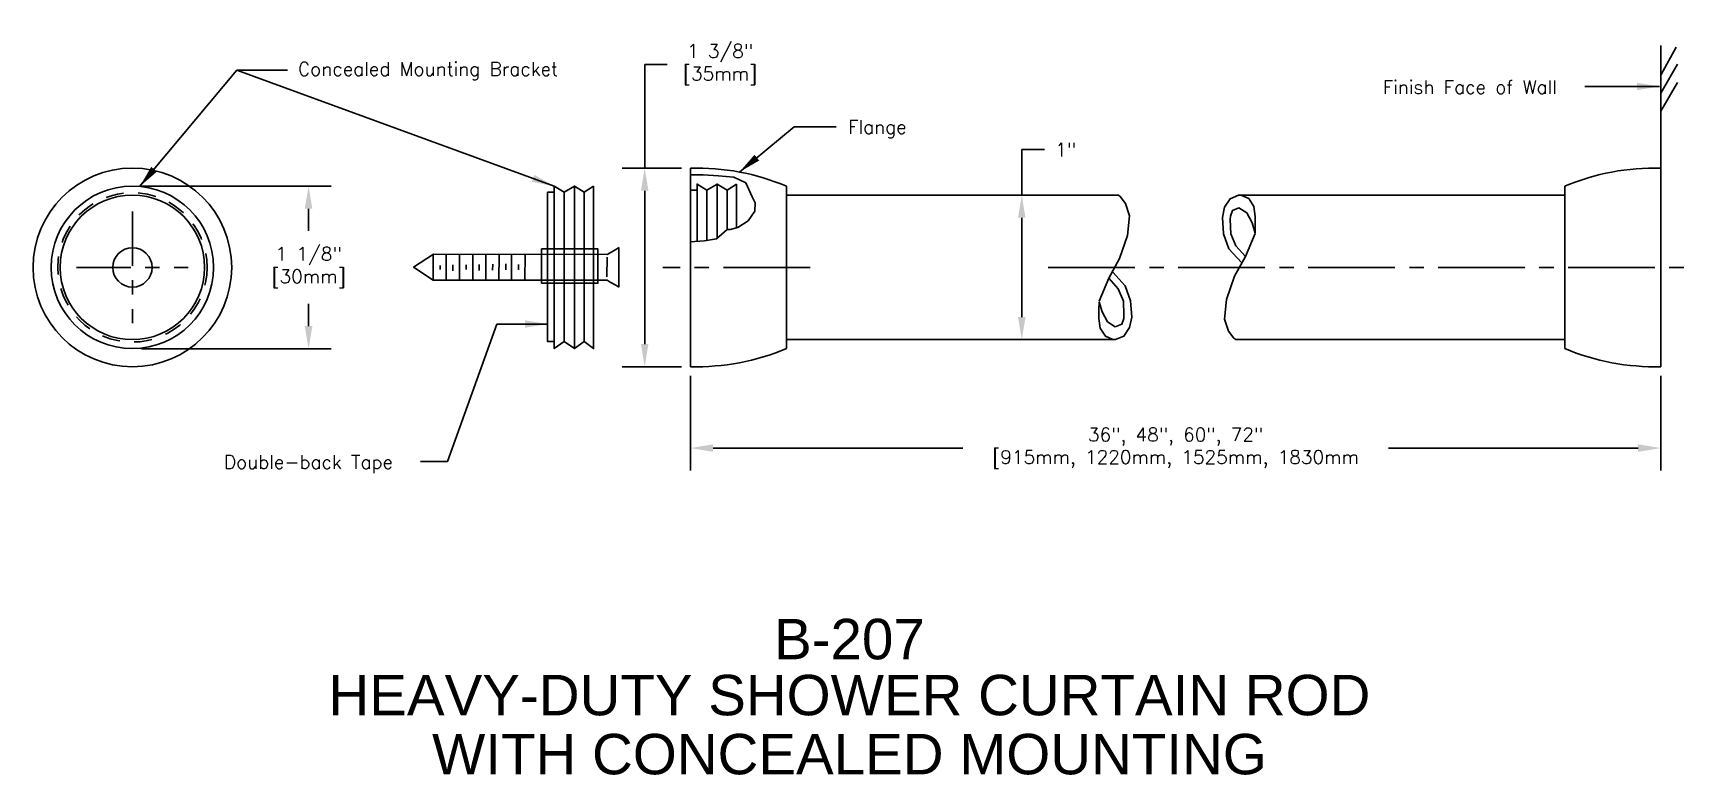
# Model space of a CAD drawing. Extents: x 0 to 11.5, y 0.7 to 5.9.
import ezdxf
from ezdxf.enums import TextEntityAlignment as Align

# ---------------------------------------------------------------- set-up
doc = ezdxf.new("R2010")
doc.units = 0
doc.header["$MEASUREMENT"] = 0
doc.header["$PDMODE"] = 35
doc.header["$PDSIZE"] = 0.000315
doc.linetypes.add('CENTER2', pattern=[1.125, 0.75, -0.125, 0.125, -0.125])
doc.linetypes.add('HIDDEN2', pattern=[0.1875, 0.125, -0.0625])
doc.layers.get('0').update_dxf_attribs({"linetype": 'CONTINUOUS'})
doc.layers.get('DEFPOINTS').update_dxf_attribs({"linetype": 'CONTINUOUS'})
for name, color, linetype in [('DETAIL', 4, 'CONTINUOUS'), ('DIM', 1, 'CONTINUOUS'), ('TEXT', 2, 'CONTINUOUS')]:
    doc.layers.add(name, color=color, linetype=linetype)
doc.styles.add('ARIAL_5', font='arial.ttf', dxfattribs={"height": 5})
doc.styles.add('DIM_S_8', font='simplex.shx', dxfattribs={"height": 0.09375})
doc.dimstyles.new('DIM_S_7', dxfattribs={"dimtxt": 0.12, "dimasz": 0.15625, "dimexe": 0.15625, "dimexo": 0.0625, "dimgap": 0.09375, "dimtad": 0, "dimtih": 1, "dimtoh": 1, "dimdec": 4, "dimzin": 4, "dimtxsty": 'DIM_S_8', "dimcen": 0.09375, "dimaunit": 1, "dimazin": 3, "dimtfac": 1, "dimtdec": 4, "dimtofl": 0, "dimtmove": 0, "dimatfit": 3, "dimtolj": 1, "dimtzin": 0})

# ---------------------------------------------------------------- blocks, each defined once
blk = doc.blocks.new('TBLK_TX')
blk = doc.blocks.new('*D1')
at = {"layer": 'DEFPOINTS', "color": 0, "linetype": 'CONTINUOUS'}
for p in [(4.557, 3.561), (11.276, 3.561), (11.276, 2.998)]:
    blk.add_point(p, dxfattribs=at)
at = {"layer": 'DIM', "color": 0, "linetype": 'CONTINUOUS'}
for p, q in [((4.557, 3.499), (4.557, 2.842)), ((11.276, 3.499), (11.276, 2.842)), ((4.714, 2.998), (6.443, 2.998)), ((11.119, 2.998), (9.39, 2.998))]:
    blk.add_line(p, q, dxfattribs=at)
for points in [[(4.714, 3.024), (4.714, 2.972), (4.557, 2.998)], [(11.119, 3.024), (11.119, 2.972), (11.276, 2.998)]]:
    blk.add_solid(points, dxfattribs=at)
at = {"layer": 'DIM', "color": 0, "linetype": 'CONTINUOUS', "insert": (7.916, 2.998), "char_height": 0.09375, "attachment_point": 5, "style": 'DIM_S_8'}
blk.add_mtext('\\A1;36", 48", 60", 72"\\P[915mm, 1220mm, 1525mm, 1830mm', dxfattribs=at)
blk = doc.blocks.new('*D2')
at = {"color": 0, "linetype": 'BYBLOCK'}
for p, q in [((0.755, 4.811), (2.069, 4.811)), ((1.913, 4.655), (1.913, 4.501)), ((1.913, 3.843), (1.913, 3.997)), ((0.755, 3.686), (2.069, 3.686))]:
    blk.add_line(p, q, dxfattribs=at)
for points in [[(1.886, 4.655), (1.939, 4.655), (1.913, 4.811)], [(1.886, 3.843), (1.939, 3.843), (1.913, 3.686)]]:
    blk.add_solid(points, dxfattribs=at)
at = {"layer": 'DEFPOINTS', "color": 0, "linetype": 'BYBLOCK'}
for p in [(0.693, 4.811), (0.693, 3.686), (1.913, 3.686)]:
    blk.add_point(p, dxfattribs=at)
at = {"color": 0, "linetype": 'BYBLOCK', "insert": (1.913, 4.249), "char_height": 0.0938, "attachment_point": 5, "style": 'DIM_S_8'}
blk.add_mtext('\\A1;1 1/8"\\P[30mm]', dxfattribs=at)
blk = doc.blocks.new('*D3')
at = {"color": 0, "linetype": 'BYBLOCK'}
for p, q in [((6.851, 4.749), (6.851, 5.064)), ((6.851, 5.064), (7.008, 5.064)), ((6.851, 3.905), (6.851, 4.593))]:
    blk.add_line(p, q, dxfattribs=at)
for points in [[(6.825, 4.593), (6.877, 4.593), (6.851, 4.749)], [(6.825, 3.905), (6.877, 3.905), (6.851, 3.749)]]:
    blk.add_solid(points, dxfattribs=at)
at = {"layer": 'DEFPOINTS', "color": 0, "linetype": 'BYBLOCK'}
for p in [(6.186, 4.749), (6.186, 3.749), (6.851, 3.749)]:
    blk.add_point(p, dxfattribs=at)
at = {"color": 0, "linetype": 'BYBLOCK', "insert": (7.155, 5.064), "char_height": 0.0938, "attachment_point": 5, "style": 'DIM_S_8'}
blk.add_mtext('\\A1;1"', dxfattribs=at)
blk = doc.blocks.new('*D4')
at = {"color": 0, "linetype": 'BYBLOCK'}
for p, q in [((4.24, 4.936), (4.24, 5.653)), ((4.24, 5.653), (4.396, 5.653)), ((4.495, 4.936), (4.084, 4.936)), ((4.24, 3.718), (4.24, 4.78)), ((4.495, 3.561), (4.084, 3.561))]:
    blk.add_line(p, q, dxfattribs=at)
for points in [[(4.214, 4.78), (4.266, 4.78), (4.24, 4.936)], [(4.214, 3.718), (4.266, 3.718), (4.24, 3.561)]]:
    blk.add_solid(points, dxfattribs=at)
at = {"layer": 'DEFPOINTS', "color": 0, "linetype": 'BYBLOCK'}
for p in [(4.557, 4.936), (4.24, 3.561), (4.557, 3.561)]:
    blk.add_point(p, dxfattribs=at)
at = {"color": 0, "linetype": 'BYBLOCK', "insert": (4.762, 5.653), "char_height": 0.0938, "attachment_point": 5, "style": 'DIM_S_8'}
blk.add_mtext('\\A1;1 3/8"\\P[35mm]', dxfattribs=at)

msp = doc.modelspace()

# ---------------------------------------------------------------- linework, layer by layer
at = {"layer": 'DETAIL', "ltscale": 0.75}
for p, q in [((4.55727, 3.56142), (4.55727, 4.93642)), ((11.27567, 3.56142), (11.27567, 4.93642)), ((5.22174, 3.68642), (5.22174, 4.81142)), ((7.52, 4.74892), (5.22174, 4.74892)), ((8.35224, 4.74892), (10.61119, 4.74892)), ((10.61119, 3.68642), (10.61119, 4.81142)), ((7.50034, 3.74892), (5.22174, 3.74892)), ((8.33259, 3.74892), (10.61119, 3.74892))]:
    msp.add_line(p, q, dxfattribs=at)
at = {"layer": 'DETAIL', "linetype": 'CENTER2', "ltscale": 0.5}
for p, q in [((0.69288, 4.63528), (0.69288, 3.86256)), ((0.30651, 4.24892), (1.07924, 4.24892))]:
    msp.add_line(p, q, dxfattribs=at)
at = {"layer": 'DETAIL', "linetype": 'CENTER2', "ltscale": 0.8}
for p, q in [((5.38496, 4.24892), (4.36491, 4.24892)), ((7.0346, 4.24892), (11.4634, 4.24892))]:
    msp.add_line(p, q, dxfattribs=at)
at = {"layer": 'DETAIL', "ltscale": 0.75}
for points in [[(11.27567, 3.56142), (11.27567, 5.78512)], [(11.27839, 5.5843), (11.38136, 5.77378)], [(11.27696, 5.456), (11.39026, 5.65489)], [(11.27696, 5.33053), (11.39026, 5.52944)], [(4.98397, 4.73628), (4.94012, 4.83422), (4.85646, 4.8731), (4.75205, 4.88186), (4.64597, 4.88948), (4.55727, 4.89067)], [(4.60272, 4.42958), (4.60272, 4.82562), (4.6709, 4.78301), (4.6709, 4.43615)], [(4.60272, 4.42958), (4.60272, 4.82562), (4.6709, 4.78301)], [(4.74192, 4.82562), (4.6709, 4.78301), (4.6709, 4.43615)], [(4.74192, 4.82562), (4.6709, 4.78301), (4.6709, 4.43615)], [(4.74192, 4.4505), (4.74192, 4.82562)], [(4.81011, 4.78301), (4.74192, 4.82562), (4.74192, 4.4505)], [(4.81011, 4.78301), (4.74192, 4.82562), (4.74192, 4.4505)], [(4.81011, 4.51128), (4.81011, 4.78301), (4.87545, 4.82562)], [(4.81011, 4.51128), (4.81011, 4.78301), (4.87545, 4.82562)], [(4.87545, 4.82562), (4.87545, 4.52373)], [(4.87545, 4.82562), (4.87545, 4.52373)], [(3.61374, 4.7688), (3.56829, 4.7688), (3.56829, 3.73471), (3.61374, 3.73471)], [(3.68193, 3.73471), (3.61374, 3.68642), (3.61374, 4.81142), (3.68193, 4.7688)], [(3.75295, 4.81142), (3.68193, 4.7688), (3.68193, 3.73471), (3.75295, 3.68642)], [(3.82113, 4.7688), (3.75295, 4.81142), (3.75295, 3.68642), (3.82113, 3.73471)], [(4.60272, 4.78301), (4.55727, 4.78301), (4.55727, 4.42626)], [(4.60272, 4.78301), (4.55727, 4.78301), (4.55727, 4.42626)], [(4.60272, 4.42958), (4.60272, 4.78301)], [(4.81011, 4.51128), (4.81011, 4.78301)], [(4.98397, 4.73628), (5.00433, 4.6963), (5.00171, 4.63789), (4.95556, 4.57151)], [(7.52, 4.74892), (7.53269, 4.73887), (7.5699, 4.69144), (7.59784, 4.60642)], [(8.24036, 4.59392), (8.25473, 4.6647), (8.29371, 4.72419), (8.35224, 4.74892)], [(8.45787, 4.6708), (8.42287, 4.72556), (8.37582, 4.74592), (8.35224, 4.74892)], [(7.59784, 4.60642), (7.58398, 4.47075), (7.52856, 4.30929), (7.45284, 4.17392)], [(8.37161, 4.28267), (8.28545, 4.37653), (8.24845, 4.48122), (8.24036, 4.59392)], [(8.29411, 4.58018), (8.29529, 4.60248), (8.30979, 4.64257), (8.35412, 4.66018)], [(8.35412, 4.66018), (8.40907, 4.62544), (8.44571, 4.55679), (8.46599, 4.48643)], [(8.46599, 4.48643), (8.46758, 4.54391), (8.46754, 4.60196), (8.45787, 4.6708)], [(4.81011, 4.51128), (4.73837, 4.44733), (4.65359, 4.43328), (4.55443, 4.42606)], [(4.95556, 4.57151), (4.88462, 4.52616), (4.8312, 4.51203), (4.81011, 4.51128)], [(8.39974, 4.32392), (8.33397, 4.39852), (8.29805, 4.48173), (8.29411, 4.58018)], [(8.46599, 4.4833), (8.39974, 4.32392)], [(4.06038, 4.38542), (4.0398, 4.37334), (4.00082, 4.35069), (3.97947, 4.33823)], [(4.06038, 4.11269), (4.06038, 4.38542)], [(3.97947, 4.33823), (2.77886, 4.33939), (2.63936, 4.25076), (2.77545, 4.16155), (3.98, 4.15987)], [(2.77573, 4.33939), (2.77545, 4.16155)], [(2.82432, 4.26212), (2.82432, 4.23485)], [(2.86607, 4.33514), (2.86607, 4.16015)], [(2.91209, 4.26667), (2.91238, 4.22519)], [(2.95811, 4.33939), (2.95841, 4.16015)], [(3.00299, 4.26667), (3.00299, 4.23485)], [(3.04902, 4.33798), (3.04902, 4.16299)], [(3.09372, 4.26967), (3.09402, 4.22819)], [(3.13936, 4.33798), (3.13936, 4.16299)], [(3.18766, 4.27094), (3.18738, 4.22946)], [(3.23141, 4.33798), (3.2297, 4.16155)], [(3.278, 4.27349), (3.27829, 4.23201)], [(3.31807, 4.33939), (3.31834, 4.16155)], [(3.3672, 4.26781), (3.36549, 4.23201)], [(3.4129, 4.33856), (3.4112, 4.16215)], [(3.97977, 4.32053), (3.97911, 4.1846)], [(8.25474, 3.89142), (8.2686, 4.02709), (8.32402, 4.18856), (8.39974, 4.32392)], [(3.98, 4.15987), (4.00121, 4.14736), (4.03994, 4.12483), (4.06038, 4.11269)], [(7.38659, 4.01454), (7.45284, 4.17392)], [(7.45284, 4.17392), (7.51862, 4.09932), (7.55453, 4.01611), (7.55847, 3.91767)], [(7.48097, 4.21517), (7.56713, 4.12131), (7.60414, 4.01662), (7.61222, 3.90392)], [(7.38659, 4.01142), (7.385, 3.95393), (7.38505, 3.89588), (7.39472, 3.82704)], [(7.49847, 3.83767), (7.44352, 3.8724), (7.40687, 3.94106), (7.38659, 4.01142)], [(7.55847, 3.91767), (7.5573, 3.89536), (7.54279, 3.85528), (7.49847, 3.83767)], [(7.61222, 3.90392), (7.59785, 3.83314), (7.55888, 3.77365), (7.50034, 3.74892)], [(7.39472, 3.82704), (7.42971, 3.77228), (7.47677, 3.75192), (7.50034, 3.74892)], [(8.33259, 3.74892), (8.31989, 3.75897), (8.28269, 3.8064), (8.25474, 3.89142)]]:
    msp.add_lwpolyline(points, dxfattribs=at)
for points in [[(3.88647, 4.81142), (3.88647, 3.68642), (3.82113, 3.73471), (3.82113, 4.7688)], [(3.52643, 4.13955), (3.91677, 4.13955), (3.91677, 4.37655), (3.52643, 4.37655)]]:
    msp.add_lwpolyline(points, close=True, dxfattribs=at)
for radius in [0.6875, 0.5625, 0.5, 0.13636]:
    msp.add_circle((0.69288, 4.24892), radius, dxfattribs=at)
at = {"layer": 'DETAIL', "linetype": 'HIDDEN2'}
msp.add_circle((0.69288, 4.24892), 0.51704, dxfattribs=at)
at = {"layer": 'DETAIL', "ltscale": 0.75}
for centre, start, end in [((4.59631, 3.31533), 67.312739, 91.379602), ((11.23662, 3.31533), 88.620398, 112.687261), ((4.59631, 5.18251), 268.620398, 292.687261), ((11.23662, 5.18251), 247.312739, 271.379602)]:
    msp.add_arc(centre, 1.62156, start, end, dxfattribs=at)

# ---------------------------------------------------------------- block references
at = {"layer": 'TEXT', "linetype": 'CONTINUOUS'}
ref = msp.add_blockref('TBLK_TX', (5.65756, 1.53596), dxfattribs=dict(at, xscale=0.05599999999999999, yscale=0.05599999999999999, zscale=0.05599999999999999))
ref.add_attrib('TITLE', 'B-207', dxfattribs={"layer": '0', "height": 0.28, "style": 'ARIAL_5'}).set_placement((5.65756, 1.53596), align=Align.CENTER)
ref = msp.add_blockref('TBLK_TX', (5.65756, 1.14831), dxfattribs=dict(at, xscale=0.05599999999999999, yscale=0.05599999999999999, zscale=0.05599999999999999))
ref.add_attrib('TITLE', 'HEAVY-DUTY SHOWER CURTAIN ROD', dxfattribs={"layer": '0', "height": 0.28, "style": 'ARIAL_5'}).set_placement((5.65756, 1.14831), align=Align.CENTER)
ref.add_attrib('DWG_NAME', 'WITH CONCEALED MOUNTING', dxfattribs={"layer": '0', "height": 0.28, "style": 'ARIAL_5'}).set_placement((5.65756, 0.73965), align=Align.CENTER)

# ---------------------------------------------------------------- texts
at = {"layer": 'DIM', "linetype": 'CONTINUOUS', "style": 'DIM_S_8'}
for s, p in [('Concealed Mounting Bracket', (1.84008, 5.57562)), ('Finish Face of Wall', (9.35046, 5.44989)), ('Flange', (5.64802, 5.1741)), ('Double-back Tape', (1.32724, 2.85481))]:
    msp.add_text(s, height=0.09375, dxfattribs=at).set_placement(p)

# ---------------------------------------------------------------- dimensions: what is measured, and where the dimension line sits
at = {"layer": 'DIM', "linetype": 'CONTINUOUS'}
dim = msp.add_linear_dim(base=(4.24011, 3.56142), p1=(4.55727, 4.93642), p2=(4.55727, 3.56142), angle=90, text='<>\\P[35mm]', dimstyle='DIM_S_7', override={"dimpost": '"'}, dxfattribs=at)
dim.commit()
dim.dimension.update_dxf_attribs({"geometry": '*D4', "text_midpoint": (4.76244, 5.65265), "dimtype": 160})
dim = msp.add_linear_dim(base=(6.85137, 3.74892), p1=(6.18609, 4.74892), p2=(6.18609, 3.74892), angle=90, dimstyle='DIM_S_7', override={"dimpost": '"', "dimse1": 1, "dimse2": 1}, dxfattribs=at)
dim.commit()
dim.dimension.update_dxf_attribs({"geometry": '*D3', "text_midpoint": (7.15494, 5.06398), "dimtype": 160})
dim = msp.add_linear_dim(base=(1.91251, 3.68642), p1=(0.69288, 4.81142), p2=(0.69288, 3.68642), angle=90, text='<>\\P[30mm]', dimstyle='DIM_S_7', override={"dimpost": '"'}, dxfattribs=at)
dim.commit()
dim.dimension.update_dxf_attribs({"geometry": '*D2', "text_midpoint": (1.91251, 4.24892)})
dim = msp.add_linear_dim(base=(11.27567, 2.99826), p1=(4.55727, 3.56142), p2=(11.27567, 3.56142), text='36", 48", 60", 72"\\P[915mm, 1220mm, 1525mm, 1830mm', dimstyle='DIM_S_7', override={"dimpost": '"'}, dxfattribs=at)
dim.commit()
dim.dimension.update_dxf_attribs({"geometry": '*D1', "text_midpoint": (7.91647, 2.99826), "dimtype": 160})

# ---------------------------------------------------------------- leaders
for points in [[(0.74323, 4.80837), (1.41583, 5.61516), (1.76765, 5.61516)], [(3.61374, 4.81142), (1.41583, 5.61516)], [(11.26679, 5.50139), (10.74941, 5.50139)], [(4.89609, 4.90894), (5.2755, 5.22211), (5.56523, 5.22211)], [(3.56814, 3.85677), (3.21632, 3.85677), (2.87485, 2.90516), (2.68859, 2.90516)]]:
    msp.add_leader(points, dimstyle='DIM_S_7', dxfattribs=at)

doc.saveas('drawing.dxf')
